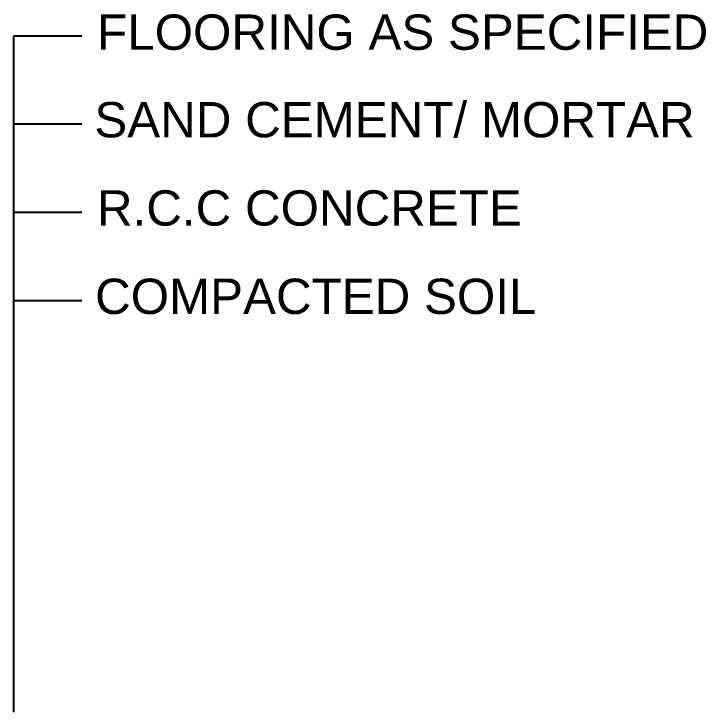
# Model space of a CAD drawing. Header units: centimetres. Extents: x -4632 to 1767, y -935 to 10443.
# Drawn here: x 1569.8 to 1706.9, y -749.6 to -611.2 of the extents above; entities that cross this region are included whole.
import ezdxf
from ezdxf.enums import TextEntityAlignment as Align

# ---------------------------------------------------------------- set-up
doc = ezdxf.new("R2010")
doc.units = ezdxf.units.CM
doc.header["$LTSCALE"] = 100
doc.header["$MEASUREMENT"] = 0
doc.layers.add('TEXT', color=3, linetype='Continuous')
doc.styles.add('ART', font='arial.ttf')

msp = doc.modelspace()

# ---------------------------------------------------------------- linework, layer by layer
at = {"layer": 'TEXT'}
for p, q in [((1569.76, -749.57), (1569.76, -615.51)), ((1569.76, -615.51), (1583.22, -615.51)), ((1569.76, -633.01), (1583.22, -633.01)), ((1569.76, -650.51), (1583.22, -650.51)), ((1569.76, -668.01), (1583.22, -668.01))]:
    msp.add_line(p, q, dxfattribs=at)

# ---------------------------------------------------------------- texts
at = {"layer": 'TEXT', "color": 3, "style": 'ART'}
for s, p in [('FLOORING AS SPECIFIED ', (1648.17, -614.81, 0)), ('SAND CEMENT/ MORTAR', (1645.18, -632.16, 0)), ('R.C.C CONCRETE ', (1629.67, -649.66, 0)), ('COMPACTED SOIL  ', (1632.29, -667.17, 0))]:
    msp.add_text(s, height=7, dxfattribs=at).set_placement(p, align=Align.MIDDLE_CENTER)

doc.saveas('drawing.dxf')
